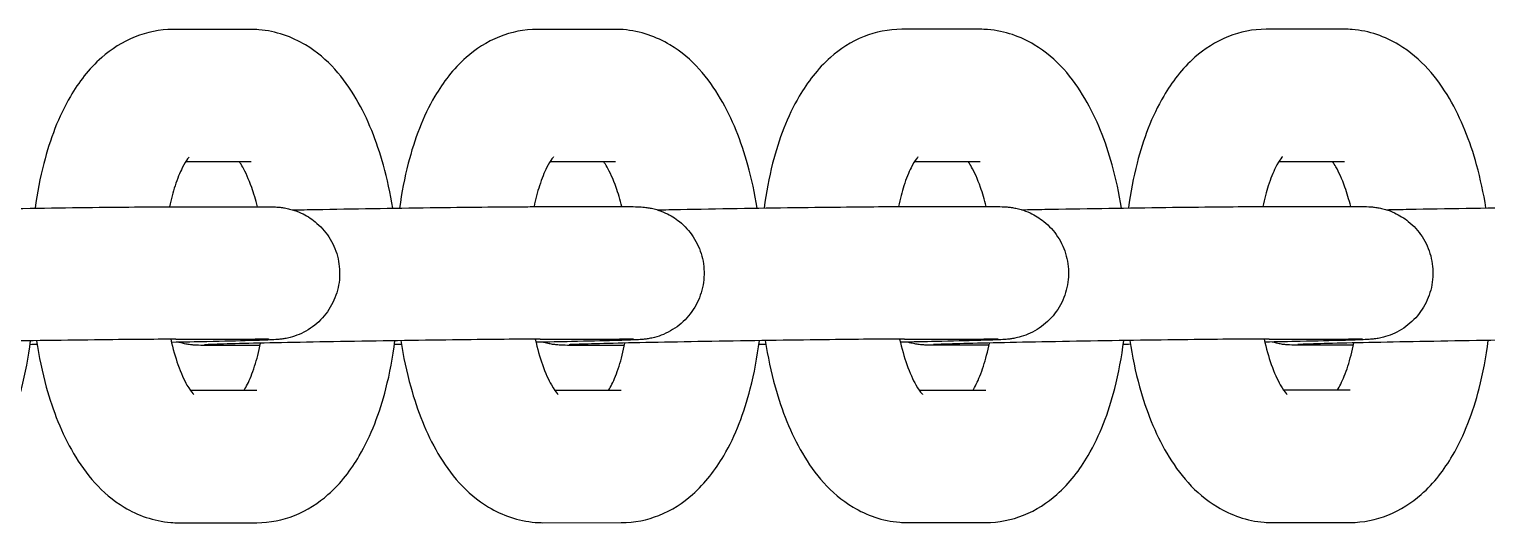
# Model space of a CAD drawing. Header units: millimetres. Extents: x 1060 to 4060, y 0 to 4400.
# Drawn here: x 2247.2 to 2313.3, y 2189.9 to 2212.2 of the extents above; entities that cross this region are included whole.
import ezdxf

# ---------------------------------------------------------------- set-up
doc = ezdxf.new("R2010")
doc.units = ezdxf.units.MM
doc.layers.add('AM_4', color=3, linetype='Continuous', lineweight=25)

msp = doc.modelspace()

# ---------------------------------------------------------------- linework, layer by layer
at = {"layer": 'AM_4'}
for p, q in [((2257.308, 2212.191), (2253.758, 2212.19)), ((2273.825, 2212.195), (2270.275, 2212.194)), ((2290.341, 2212.198), (2286.792, 2212.198)), ((2306.858, 2212.202), (2303.308, 2212.201)), ((2257.309, 2206.191), (2254.331, 2206.19)), ((2273.826, 2206.195), (2270.848, 2206.194)), ((2290.343, 2206.198), (2287.365, 2206.198)), ((2306.859, 2206.202), (2303.882, 2206.201)), ((2253.89, 2204.165), (2257.485, 2204.166)), ((2270.407, 2204.169), (2274.002, 2204.17)), ((2286.923, 2204.173), (2290.519, 2204.174)), ((2303.44, 2204.177), (2307.036, 2204.177)), ((2253.891, 2198.165), (2257.486, 2198.166)), ((2270.408, 2198.169), (2274.003, 2198.17)), ((2286.925, 2198.173), (2290.52, 2198.174)), ((2303.442, 2198.177), (2307.037, 2198.177)), ((2257.712, 2197.885), (2255.745, 2197.884)), ((2274.228, 2197.888), (2272.262, 2197.888)), ((2290.745, 2197.892), (2288.778, 2197.891)), ((2307.262, 2197.896), (2305.295, 2197.895)), ((2254.546, 2195.86), (2257.565, 2195.86)), ((2271.062, 2195.863), (2274.082, 2195.864)), ((2287.579, 2195.867), (2290.599, 2195.868)), ((2304.096, 2195.871), (2307.115, 2195.871)), ((2254.017, 2189.859), (2257.566, 2189.86)), ((2270.534, 2189.863), (2274.083, 2189.864)), ((2287.05, 2189.867), (2290.6, 2189.868)), ((2303.567, 2189.87), (2307.117, 2189.871))]:
    msp.add_line(p, q, dxfattribs=at)
for points, knots in [([(2253.758, 2212.19), (2253.166, 2212.19), (2252.575, 2212.068), (2251.464, 2211.627), (2250.96, 2211.293), (2249.942, 2210.398), (2249.491, 2209.799), (2248.576, 2208.238), (2248.193, 2207.22), (2247.742, 2205.474), (2247.612, 2204.796), (2247.518, 2204.1)], [3.141593, 3.141593, 3.141593, 3.141593, 3.311695, 3.311695, 3.501936, 3.501936, 3.767115, 3.767115, 4.150252, 4.150252, 4.378671, 4.378671, 4.378671, 4.378671]), ([(2263.724, 2204.099), (2263.616, 2204.767), (2263.475, 2205.42), (2262.999, 2207.131), (2262.602, 2208.141), (2261.512, 2209.992), (2260.812, 2210.86), (2259.167, 2211.852), (2258.435, 2212.118), (2257.54, 2212.187), (2257.424, 2212.191), (2257.308, 2212.191)], [1.894138, 1.894138, 1.894138, 1.894138, 2.113572, 2.113572, 2.492461, 2.492461, 2.88294, 2.88294, 3.108284, 3.108284, 3.141593, 3.141593, 3.141593, 3.141593]), ([(2270.275, 2212.194), (2269.682, 2212.194), (2269.092, 2212.072), (2267.981, 2211.63), (2267.477, 2211.296), (2266.459, 2210.401), (2266.007, 2209.803), (2265.093, 2208.242), (2264.71, 2207.223), (2264.259, 2205.478), (2264.129, 2204.799), (2264.035, 2204.104)], [3.141593, 3.141593, 3.141593, 3.141593, 3.311695, 3.311695, 3.501936, 3.501936, 3.767115, 3.767115, 4.150252, 4.150252, 4.378671, 4.378671, 4.378671, 4.378671]), ([(2280.24, 2204.103), (2280.132, 2204.771), (2279.992, 2205.423), (2279.516, 2207.135), (2279.119, 2208.145), (2278.029, 2209.996), (2277.329, 2210.864), (2275.684, 2211.856), (2274.952, 2212.122), (2274.057, 2212.19), (2273.941, 2212.195), (2273.825, 2212.195)], [1.894138, 1.894138, 1.894138, 1.894138, 2.113572, 2.113572, 2.492461, 2.492461, 2.88294, 2.88294, 3.108284, 3.108284, 3.141593, 3.141593, 3.141593, 3.141593]), ([(2286.792, 2212.198), (2286.199, 2212.198), (2285.609, 2212.076), (2284.498, 2211.634), (2283.994, 2211.3), (2282.975, 2210.405), (2282.524, 2209.806), (2281.609, 2208.245), (2281.226, 2207.227), (2280.776, 2205.481), (2280.646, 2204.803), (2280.552, 2204.107)], [3.141593, 3.141593, 3.141593, 3.141593, 3.311695, 3.311695, 3.501936, 3.501936, 3.767115, 3.767115, 4.150252, 4.150252, 4.378671, 4.378671, 4.378671, 4.378671]), ([(2296.757, 2204.106), (2296.649, 2204.775), (2296.509, 2205.427), (2296.033, 2207.139), (2295.636, 2208.148), (2294.546, 2210), (2293.846, 2210.868), (2292.2, 2211.859), (2291.469, 2212.126), (2290.573, 2212.194), (2290.457, 2212.198), (2290.341, 2212.198)], [1.894138, 1.894138, 1.894138, 1.894138, 2.113572, 2.113572, 2.492461, 2.492461, 2.88294, 2.88294, 3.108284, 3.108284, 3.141593, 3.141593, 3.141593, 3.141593]), ([(2303.308, 2212.201), (2302.716, 2212.201), (2302.126, 2212.079), (2301.015, 2211.638), (2300.511, 2211.304), (2299.492, 2210.409), (2299.041, 2209.81), (2298.126, 2208.249), (2297.743, 2207.231), (2297.293, 2205.485), (2297.163, 2204.807), (2297.069, 2204.111)], [3.141593, 3.141593, 3.141593, 3.141593, 3.311695, 3.311695, 3.501936, 3.501936, 3.767115, 3.767115, 4.150252, 4.150252, 4.378671, 4.378671, 4.378671, 4.378671]), ([(2313.274, 2204.11), (2313.166, 2204.778), (2313.025, 2205.431), (2312.55, 2207.142), (2312.153, 2208.152), (2311.063, 2210.004), (2310.363, 2210.871), (2308.717, 2211.863), (2307.985, 2212.129), (2307.09, 2212.198), (2306.974, 2212.202), (2306.858, 2212.202)], [1.894138, 1.894138, 1.894138, 1.894138, 2.113572, 2.113572, 2.492461, 2.492461, 2.88294, 2.88294, 3.108284, 3.108284, 3.141593, 3.141593, 3.141593, 3.141593]), ([(2254.497, 2206.413), (2254.497, 2206.413), (2254.468, 2206.386), (2254.364, 2206.247), (2254.277, 2206.111), (2254.078, 2205.712), (2253.964, 2205.434), (2253.769, 2204.826), (2253.685, 2204.509), (2253.613, 2204.165)], [3.51873, 3.51873, 3.51873, 3.51873, 3.6574981, 3.6574981, 3.8425054, 3.8425054, 4.0534741, 4.0534741, 4.2344337, 4.2344337, 4.2344337, 4.2344337]), ([(2257.592, 2204.166), (2257.513, 2204.481), (2257.426, 2204.773), (2257.199, 2205.414), (2257.055, 2205.728), (2256.873, 2206.049), (2256.823, 2206.128), (2256.779, 2206.191)], [2.0640032, 2.0640032, 2.0640032, 2.0640032, 2.2310166, 2.2310166, 2.4731064, 2.4731064, 2.5721109, 2.5721109, 2.5721109, 2.5721109]), ([(2271.014, 2206.417), (2271.014, 2206.417), (2270.985, 2206.389), (2270.881, 2206.25), (2270.794, 2206.115), (2270.595, 2205.716), (2270.48, 2205.438), (2270.285, 2204.83), (2270.201, 2204.513), (2270.129, 2204.169)], [3.51873, 3.51873, 3.51873, 3.51873, 3.6574981, 3.6574981, 3.8425054, 3.8425054, 4.0534741, 4.0534741, 4.2344337, 4.2344337, 4.2344337, 4.2344337]), ([(2274.109, 2204.17), (2274.03, 2204.485), (2273.942, 2204.777), (2273.716, 2205.417), (2273.571, 2205.732), (2273.39, 2206.053), (2273.34, 2206.131), (2273.296, 2206.195)], [2.0640032, 2.0640032, 2.0640032, 2.0640032, 2.2310166, 2.2310166, 2.4731064, 2.4731064, 2.5721109, 2.5721109, 2.5721109, 2.5721109]), ([(2287.531, 2206.421), (2287.531, 2206.421), (2287.502, 2206.393), (2287.398, 2206.254), (2287.31, 2206.118), (2287.111, 2205.719), (2286.997, 2205.442), (2286.802, 2204.834), (2286.718, 2204.516), (2286.646, 2204.172)], [3.51873, 3.51873, 3.51873, 3.51873, 3.6574981, 3.6574981, 3.8425054, 3.8425054, 4.0534741, 4.0534741, 4.2344337, 4.2344337, 4.2344337, 4.2344337]), ([(2290.626, 2204.174), (2290.547, 2204.488), (2290.459, 2204.781), (2290.233, 2205.421), (2290.088, 2205.735), (2289.906, 2206.056), (2289.857, 2206.135), (2289.813, 2206.198)], [2.0640032, 2.0640032, 2.0640032, 2.0640032, 2.2310166, 2.2310166, 2.4731064, 2.4731064, 2.5721109, 2.5721109, 2.5721109, 2.5721109]), ([(2304.048, 2206.425), (2304.048, 2206.425), (2304.019, 2206.397), (2303.914, 2206.258), (2303.827, 2206.122), (2303.628, 2205.723), (2303.514, 2205.446), (2303.319, 2204.837), (2303.235, 2204.52), (2303.163, 2204.176)], [3.51873, 3.51873, 3.51873, 3.51873, 3.6574981, 3.6574981, 3.8425054, 3.8425054, 4.0534741, 4.0534741, 4.2344337, 4.2344337, 4.2344337, 4.2344337]), ([(2307.142, 2204.177), (2307.064, 2204.492), (2306.976, 2204.784), (2306.75, 2205.425), (2306.605, 2205.739), (2306.423, 2206.06), (2306.373, 2206.139), (2306.329, 2206.202)], [2.0640032, 2.0640032, 2.0640032, 2.0640032, 2.2310166, 2.2310166, 2.4731064, 2.4731064, 2.5721109, 2.5721109, 2.5721109, 2.5721109]), ([(2242.683, 2204.017), (2243.021, 2204.024), (2243.37, 2204.031), (2244.55, 2204.052), (2245.431, 2204.067), (2247.178, 2204.095), (2248.064, 2204.108), (2249.734, 2204.131), (2250.537, 2204.14), (2251.964, 2204.155), (2252.605, 2204.16), (2253.415, 2204.165), (2253.671, 2204.165), (2253.89, 2204.165)], [2.062407, 2.062407, 2.062407, 2.062407, 2.176173, 2.176173, 2.438577, 2.438577, 2.700333, 2.700333, 2.962057, 2.962057, 3.224316, 3.224316, 3.369496, 3.369496, 3.369496, 3.369496]), ([(2257.485, 2204.166), (2257.91, 2204.166), (2258.123, 2204.169), (2258.451, 2204.153), (2258.49, 2204.151), (2258.59, 2204.142), (2258.651, 2204.136), (2258.789, 2204.117), (2258.862, 2204.105), (2259.013, 2204.073), (2259.093, 2204.053), (2259.308, 2203.989), (2259.445, 2203.937), (2259.799, 2203.774), (2260.011, 2203.642), (2260.444, 2203.293), (2260.657, 2203.058), (2261.002, 2202.533), (2261.136, 2202.235), (2261.3, 2201.619), (2261.333, 2201.294), (2261.296, 2200.658), (2261.225, 2200.339), (2260.989, 2199.747), (2260.822, 2199.466), (2260.412, 2198.978), (2260.165, 2198.765), (2259.762, 2198.516), (2259.622, 2198.445), (2259.347, 2198.329), (2259.209, 2198.283), (2258.992, 2198.226), (2258.909, 2198.208), (2258.766, 2198.183), (2258.705, 2198.175), (2258.618, 2198.164), (2258.586, 2198.161), (2258.506, 2198.153), (2258.466, 2198.151), (2258.312, 2198.14), (2258.203, 2198.135), (2257.847, 2198.121), (2257.569, 2198.112), (2256.72, 2198.088), (2256.06, 2198.072), (2254.811, 2198.045), (2254.269, 2198.034), (2253.699, 2198.023)], [0, 0, 0, 0, 0.281853, 0.281853, 0.315187, 0.315187, 0.34452, 0.34452, 0.369391, 0.369391, 0.394699, 0.394699, 0.438559, 0.438559, 0.512467, 0.512467, 0.605515, 0.605515, 0.701047, 0.701047, 0.796687, 0.796687, 0.892331, 0.892331, 0.987974, 0.987974, 1.083586, 1.083586, 1.130463, 1.130463, 1.17418, 1.17418, 1.201861, 1.201861, 1.229399, 1.229399, 1.252836, 1.252836, 1.296134, 1.296134, 1.425776, 1.425776, 1.621313, 1.621313, 1.911073, 1.911073, 2.099225, 2.099225, 2.099225, 2.099225]), ([(2259.2, 2204.021), (2259.538, 2204.028), (2259.887, 2204.034), (2261.066, 2204.056), (2261.948, 2204.071), (2263.695, 2204.099), (2264.581, 2204.112), (2266.251, 2204.134), (2267.054, 2204.144), (2268.481, 2204.159), (2269.122, 2204.164), (2269.932, 2204.168), (2270.188, 2204.169), (2270.407, 2204.169)], [2.062407, 2.062407, 2.062407, 2.062407, 2.176173, 2.176173, 2.438577, 2.438577, 2.700333, 2.700333, 2.962057, 2.962057, 3.224316, 3.224316, 3.369496, 3.369496, 3.369496, 3.369496]), ([(2274.002, 2204.17), (2274.426, 2204.17), (2274.64, 2204.173), (2274.968, 2204.156), (2275.007, 2204.154), (2275.107, 2204.146), (2275.168, 2204.14), (2275.306, 2204.121), (2275.379, 2204.109), (2275.53, 2204.076), (2275.609, 2204.056), (2275.825, 2203.993), (2275.962, 2203.941), (2276.316, 2203.778), (2276.528, 2203.646), (2276.961, 2203.297), (2277.174, 2203.062), (2277.519, 2202.537), (2277.653, 2202.239), (2277.817, 2201.623), (2277.85, 2201.298), (2277.813, 2200.662), (2277.742, 2200.342), (2277.506, 2199.75), (2277.339, 2199.47), (2276.929, 2198.982), (2276.681, 2198.768), (2276.278, 2198.52), (2276.139, 2198.448), (2275.864, 2198.333), (2275.726, 2198.286), (2275.509, 2198.23), (2275.426, 2198.212), (2275.283, 2198.187), (2275.222, 2198.178), (2275.135, 2198.168), (2275.103, 2198.164), (2275.023, 2198.157), (2274.983, 2198.154), (2274.829, 2198.144), (2274.72, 2198.139), (2274.364, 2198.125), (2274.086, 2198.116), (2273.237, 2198.092), (2272.577, 2198.076), (2271.328, 2198.049), (2270.786, 2198.038), (2270.216, 2198.027)], [0, 0, 0, 0, 0.281853, 0.281853, 0.315187, 0.315187, 0.34452, 0.34452, 0.369391, 0.369391, 0.394699, 0.394699, 0.438559, 0.438559, 0.512467, 0.512467, 0.605515, 0.605515, 0.701047, 0.701047, 0.796687, 0.796687, 0.892331, 0.892331, 0.987974, 0.987974, 1.083586, 1.083586, 1.130463, 1.130463, 1.17418, 1.17418, 1.201861, 1.201861, 1.229399, 1.229399, 1.252836, 1.252836, 1.296134, 1.296134, 1.425776, 1.425776, 1.621313, 1.621313, 1.911073, 1.911073, 2.099225, 2.099225, 2.099225, 2.099225]), ([(2275.717, 2204.025), (2276.054, 2204.031), (2276.404, 2204.038), (2277.583, 2204.06), (2278.465, 2204.075), (2280.211, 2204.103), (2281.098, 2204.116), (2282.767, 2204.138), (2283.571, 2204.148), (2284.998, 2204.162), (2285.639, 2204.168), (2286.449, 2204.172), (2286.705, 2204.173), (2286.923, 2204.173)], [2.062407, 2.062407, 2.062407, 2.062407, 2.176173, 2.176173, 2.438577, 2.438577, 2.700333, 2.700333, 2.962057, 2.962057, 3.224316, 3.224316, 3.369496, 3.369496, 3.369496, 3.369496]), ([(2290.519, 2204.174), (2290.943, 2204.174), (2291.157, 2204.177), (2291.485, 2204.16), (2291.524, 2204.158), (2291.624, 2204.15), (2291.685, 2204.144), (2291.822, 2204.125), (2291.895, 2204.112), (2292.047, 2204.08), (2292.126, 2204.06), (2292.342, 2203.996), (2292.478, 2203.945), (2292.833, 2203.781), (2293.045, 2203.65), (2293.478, 2203.301), (2293.691, 2203.065), (2294.036, 2202.54), (2294.169, 2202.242), (2294.334, 2201.627), (2294.367, 2201.302), (2294.33, 2200.665), (2294.259, 2200.346), (2294.023, 2199.754), (2293.855, 2199.473), (2293.446, 2198.986), (2293.198, 2198.772), (2292.795, 2198.524), (2292.656, 2198.452), (2292.38, 2198.336), (2292.243, 2198.29), (2292.026, 2198.233), (2291.943, 2198.216), (2291.8, 2198.19), (2291.739, 2198.182), (2291.652, 2198.171), (2291.62, 2198.168), (2291.54, 2198.161), (2291.5, 2198.158), (2291.346, 2198.148), (2291.236, 2198.143), (2290.881, 2198.129), (2290.603, 2198.12), (2289.754, 2198.096), (2289.094, 2198.08), (2287.844, 2198.052), (2287.303, 2198.041), (2286.732, 2198.03)], [0, 0, 0, 0, 0.281853, 0.281853, 0.315187, 0.315187, 0.34452, 0.34452, 0.369391, 0.369391, 0.394699, 0.394699, 0.438559, 0.438559, 0.512467, 0.512467, 0.605515, 0.605515, 0.701047, 0.701047, 0.796687, 0.796687, 0.892331, 0.892331, 0.987974, 0.987974, 1.083586, 1.083586, 1.130463, 1.130463, 1.17418, 1.17418, 1.201861, 1.201861, 1.229399, 1.229399, 1.252836, 1.252836, 1.296134, 1.296134, 1.425776, 1.425776, 1.621313, 1.621313, 1.911073, 1.911073, 2.099225, 2.099225, 2.099225, 2.099225]), ([(2292.233, 2204.028), (2292.571, 2204.035), (2292.921, 2204.042), (2294.1, 2204.063), (2294.982, 2204.078), (2296.728, 2204.106), (2297.615, 2204.119), (2299.284, 2204.142), (2300.088, 2204.151), (2301.515, 2204.166), (2302.156, 2204.171), (2302.966, 2204.176), (2303.222, 2204.176), (2303.44, 2204.177)], [2.062407, 2.062407, 2.062407, 2.062407, 2.176173, 2.176173, 2.438577, 2.438577, 2.700333, 2.700333, 2.962057, 2.962057, 3.224316, 3.224316, 3.369496, 3.369496, 3.369496, 3.369496]), ([(2307.036, 2204.177), (2307.46, 2204.177), (2307.674, 2204.18), (2308.002, 2204.164), (2308.041, 2204.162), (2308.141, 2204.153), (2308.202, 2204.147), (2308.339, 2204.128), (2308.412, 2204.116), (2308.564, 2204.084), (2308.643, 2204.064), (2308.858, 2204), (2308.995, 2203.949), (2309.349, 2203.785), (2309.562, 2203.653), (2309.994, 2203.304), (2310.208, 2203.069), (2310.553, 2202.544), (2310.686, 2202.246), (2310.851, 2201.631), (2310.884, 2201.305), (2310.846, 2200.669), (2310.775, 2200.35), (2310.54, 2199.758), (2310.372, 2199.477), (2309.962, 2198.989), (2309.715, 2198.776), (2309.312, 2198.527), (2309.173, 2198.456), (2308.897, 2198.34), (2308.759, 2198.294), (2308.543, 2198.237), (2308.46, 2198.219), (2308.316, 2198.194), (2308.256, 2198.186), (2308.169, 2198.175), (2308.136, 2198.172), (2308.056, 2198.164), (2308.017, 2198.162), (2307.863, 2198.151), (2307.753, 2198.147), (2307.397, 2198.132), (2307.119, 2198.123), (2306.27, 2198.099), (2305.611, 2198.083), (2304.361, 2198.056), (2303.82, 2198.045), (2303.249, 2198.034)], [0, 0, 0, 0, 0.281853, 0.281853, 0.315187, 0.315187, 0.34452, 0.34452, 0.369391, 0.369391, 0.394699, 0.394699, 0.438559, 0.438559, 0.512467, 0.512467, 0.605515, 0.605515, 0.701047, 0.701047, 0.796687, 0.796687, 0.892331, 0.892331, 0.987974, 0.987974, 1.083586, 1.083586, 1.130463, 1.130463, 1.17418, 1.17418, 1.201861, 1.201861, 1.229399, 1.229399, 1.252836, 1.252836, 1.296134, 1.296134, 1.425776, 1.425776, 1.621313, 1.621313, 1.911073, 1.911073, 2.099225, 2.099225, 2.099225, 2.099225]), ([(2308.75, 2204.032), (2309.088, 2204.039), (2309.437, 2204.045), (2310.617, 2204.067), (2311.498, 2204.082), (2313.245, 2204.11), (2314.131, 2204.123), (2315.801, 2204.145), (2316.604, 2204.155), (2318.032, 2204.17), (2318.672, 2204.175), (2319.483, 2204.179), (2319.738, 2204.18), (2319.957, 2204.18)], [2.062407, 2.062407, 2.062407, 2.062407, 2.176173, 2.176173, 2.438577, 2.438577, 2.700333, 2.700333, 2.962057, 2.962057, 3.224316, 3.224316, 3.369496, 3.369496, 3.369496, 3.369496]), ([(2253.891, 2198.165), (2253.537, 2198.165), (2253.055, 2198.163), (2251.909, 2198.154), (2251.227, 2198.147), (2249.738, 2198.13), (2248.909, 2198.119), (2247.217, 2198.095), (2246.334, 2198.081), (2244.627, 2198.053), (2243.781, 2198.037), (2242.236, 2198.007), (2241.516, 2197.992), (2240.294, 2197.964), (2239.775, 2197.95), (2239.205, 2197.933), (2239.048, 2197.928), (2238.812, 2197.919), (2238.726, 2197.914), (2238.686, 2197.912), (2238.682, 2197.912), (2238.682, 2197.912)], [0, 0, 0, 0, 0.248263, 0.248263, 0.499951, 0.499951, 0.757323, 0.757323, 1.01581, 1.01581, 1.274573, 1.274573, 1.533118, 1.533118, 1.790623, 1.790623, 1.915683, 1.915683, 2.034039, 2.034039, 2.06119, 2.06119, 2.06119, 2.06119]), ([(2241.05, 2189.857), (2241.642, 2189.857), (2242.233, 2189.978), (2243.343, 2190.42), (2243.848, 2190.754), (2244.866, 2191.649), (2245.317, 2192.248), (2246.232, 2193.809), (2246.615, 2194.827), (2247.077, 2196.619), (2247.214, 2197.348), (2247.309, 2198.096)], [0, 0, 0, 0, 0.170102, 0.170102, 0.360343, 0.360343, 0.625522, 0.625522, 1.00866, 1.00866, 1.25339, 1.25339, 1.25339, 1.25339]), ([(2247.578, 2198.1), (2247.688, 2197.38), (2247.837, 2196.677), (2248.325, 2194.919), (2248.722, 2193.91), (2249.812, 2192.058), (2250.512, 2191.19), (2252.158, 2190.198), (2252.89, 2189.932), (2253.785, 2189.864), (2253.901, 2189.859), (2254.017, 2189.859)], [5.01949, 5.01949, 5.01949, 5.01949, 5.255165, 5.255165, 5.634054, 5.634054, 6.024533, 6.024533, 6.249877, 6.249877, 6.283185, 6.283185, 6.283185, 6.283185]), ([(2253.666, 2198.165), (2253.761, 2197.742), (2253.872, 2197.354), (2254.125, 2196.637), (2254.27, 2196.322), (2254.51, 2195.898), (2254.61, 2195.767), (2254.69, 2195.677), (2254.706, 2195.664), (2254.706, 2195.664)], [5.1569347, 5.1569347, 5.1569347, 5.1569347, 5.3726092, 5.3726092, 5.6146991, 5.6146991, 5.8232679, 5.8232679, 5.9226994, 5.9226994, 5.9226994, 5.9226994]), ([(2270.408, 2198.169), (2270.053, 2198.169), (2269.572, 2198.167), (2268.426, 2198.158), (2267.744, 2198.151), (2266.255, 2198.134), (2265.425, 2198.123), (2263.734, 2198.099), (2262.851, 2198.085), (2261.143, 2198.056), (2260.298, 2198.041), (2258.753, 2198.011), (2258.033, 2197.996), (2256.811, 2197.968), (2256.292, 2197.954), (2255.722, 2197.937), (2255.565, 2197.931), (2255.329, 2197.922), (2255.243, 2197.918), (2255.203, 2197.916), (2255.198, 2197.915), (2255.198, 2197.915)], [0, 0, 0, 0, 0.248263, 0.248263, 0.499951, 0.499951, 0.757323, 0.757323, 1.01581, 1.01581, 1.274573, 1.274573, 1.533118, 1.533118, 1.790623, 1.790623, 1.915683, 1.915683, 2.034039, 2.034039, 2.06119, 2.06119, 2.06119, 2.06119]), ([(2258.126, 2198.162), (2258.126, 2198.162), (2258.111, 2198.162), (2258.039, 2198.164), (2257.948, 2198.165), (2257.734, 2198.166), (2257.618, 2198.166), (2257.486, 2198.166)], [3.0785226, 3.0785226, 3.0785226, 3.0785226, 3.1279244, 3.1279244, 3.2407431, 3.2407431, 3.3329626, 3.3329626, 3.3329626, 3.3329626]), ([(2257.566, 2189.86), (2258.159, 2189.86), (2258.749, 2189.982), (2259.86, 2190.424), (2260.364, 2190.758), (2261.383, 2191.653), (2261.834, 2192.251), (2262.749, 2193.813), (2263.132, 2194.831), (2263.594, 2196.623), (2263.731, 2197.352), (2263.826, 2198.1)], [0, 0, 0, 0, 0.170102, 0.170102, 0.360343, 0.360343, 0.625522, 0.625522, 1.00866, 1.00866, 1.25339, 1.25339, 1.25339, 1.25339]), ([(2264.094, 2198.104), (2264.205, 2197.384), (2264.353, 2196.681), (2264.842, 2194.923), (2265.239, 2193.913), (2266.329, 2192.062), (2267.029, 2191.194), (2268.674, 2190.202), (2269.406, 2189.936), (2270.302, 2189.868), (2270.418, 2189.863), (2270.534, 2189.863)], [5.01949, 5.01949, 5.01949, 5.01949, 5.255165, 5.255165, 5.634054, 5.634054, 6.024533, 6.024533, 6.249877, 6.249877, 6.283185, 6.283185, 6.283185, 6.283185]), ([(2270.183, 2198.169), (2270.277, 2197.746), (2270.389, 2197.357), (2270.642, 2196.641), (2270.787, 2196.326), (2271.027, 2195.902), (2271.126, 2195.771), (2271.207, 2195.681), (2271.222, 2195.668), (2271.222, 2195.668)], [5.1569347, 5.1569347, 5.1569347, 5.1569347, 5.3726092, 5.3726092, 5.6146991, 5.6146991, 5.8232679, 5.8232679, 5.9226994, 5.9226994, 5.9226994, 5.9226994]), ([(2286.925, 2198.173), (2286.57, 2198.173), (2286.088, 2198.17), (2284.942, 2198.162), (2284.261, 2198.155), (2282.771, 2198.138), (2281.942, 2198.127), (2280.251, 2198.102), (2279.367, 2198.089), (2277.66, 2198.06), (2276.815, 2198.045), (2275.269, 2198.015), (2274.55, 2198), (2273.328, 2197.971), (2272.809, 2197.958), (2272.238, 2197.94), (2272.081, 2197.935), (2271.846, 2197.926), (2271.76, 2197.922), (2271.72, 2197.919), (2271.715, 2197.919), (2271.715, 2197.919)], [0, 0, 0, 0, 0.248263, 0.248263, 0.499951, 0.499951, 0.757323, 0.757323, 1.01581, 1.01581, 1.274573, 1.274573, 1.533118, 1.533118, 1.790623, 1.790623, 1.915683, 1.915683, 2.034039, 2.034039, 2.06119, 2.06119, 2.06119, 2.06119]), ([(2274.642, 2198.165), (2274.642, 2198.165), (2274.628, 2198.166), (2274.556, 2198.167), (2274.464, 2198.168), (2274.25, 2198.17), (2274.135, 2198.17), (2274.003, 2198.17)], [3.0785226, 3.0785226, 3.0785226, 3.0785226, 3.1279244, 3.1279244, 3.2407431, 3.2407431, 3.3329626, 3.3329626, 3.3329626, 3.3329626]), ([(2274.083, 2189.864), (2274.676, 2189.864), (2275.266, 2189.986), (2276.377, 2190.428), (2276.881, 2190.761), (2277.9, 2191.657), (2278.351, 2192.255), (2279.266, 2193.816), (2279.649, 2194.835), (2280.111, 2196.627), (2280.247, 2197.356), (2280.342, 2198.104)], [0, 0, 0, 0, 0.170102, 0.170102, 0.360343, 0.360343, 0.625522, 0.625522, 1.00866, 1.00866, 1.25339, 1.25339, 1.25339, 1.25339]), ([(2280.611, 2198.108), (2280.722, 2197.387), (2280.87, 2196.685), (2281.359, 2194.927), (2281.756, 2193.917), (2282.846, 2192.065), (2283.546, 2191.197), (2285.191, 2190.206), (2285.923, 2189.94), (2286.818, 2189.871), (2286.934, 2189.867), (2287.05, 2189.867)], [5.01949, 5.01949, 5.01949, 5.01949, 5.255165, 5.255165, 5.634054, 5.634054, 6.024533, 6.024533, 6.249877, 6.249877, 6.283185, 6.283185, 6.283185, 6.283185]), ([(2286.7, 2198.173), (2286.794, 2197.75), (2286.906, 2197.361), (2287.159, 2196.644), (2287.303, 2196.33), (2287.544, 2195.906), (2287.643, 2195.775), (2287.724, 2195.685), (2287.739, 2195.671), (2287.739, 2195.671)], [5.1569347, 5.1569347, 5.1569347, 5.1569347, 5.3726092, 5.3726092, 5.6146991, 5.6146991, 5.8232679, 5.8232679, 5.9226994, 5.9226994, 5.9226994, 5.9226994]), ([(2303.442, 2198.177), (2303.087, 2198.176), (2302.605, 2198.174), (2301.459, 2198.165), (2300.778, 2198.158), (2299.288, 2198.141), (2298.459, 2198.13), (2296.768, 2198.106), (2295.884, 2198.092), (2294.177, 2198.064), (2293.332, 2198.049), (2291.786, 2198.018), (2291.067, 2198.003), (2289.845, 2197.975), (2289.326, 2197.961), (2288.755, 2197.944), (2288.598, 2197.939), (2288.363, 2197.93), (2288.276, 2197.925), (2288.236, 2197.923), (2288.232, 2197.923), (2288.232, 2197.923)], [0, 0, 0, 0, 0.248263, 0.248263, 0.499951, 0.499951, 0.757323, 0.757323, 1.01581, 1.01581, 1.274573, 1.274573, 1.533118, 1.533118, 1.790623, 1.790623, 1.915683, 1.915683, 2.034039, 2.034039, 2.06119, 2.06119, 2.06119, 2.06119]), ([(2291.159, 2198.169), (2291.159, 2198.169), (2291.145, 2198.169), (2291.073, 2198.171), (2290.981, 2198.172), (2290.767, 2198.173), (2290.652, 2198.174), (2290.52, 2198.174)], [3.0785226, 3.0785226, 3.0785226, 3.0785226, 3.1279244, 3.1279244, 3.2407431, 3.2407431, 3.3329626, 3.3329626, 3.3329626, 3.3329626]), ([(2290.6, 2189.868), (2291.193, 2189.868), (2291.783, 2189.989), (2292.894, 2190.431), (2293.398, 2190.765), (2294.416, 2191.66), (2294.867, 2192.259), (2295.782, 2193.82), (2296.165, 2194.838), (2296.628, 2196.63), (2296.764, 2197.359), (2296.859, 2198.107)], [0, 0, 0, 0, 0.170102, 0.170102, 0.360343, 0.360343, 0.625522, 0.625522, 1.00866, 1.00866, 1.25339, 1.25339, 1.25339, 1.25339]), ([(2297.128, 2198.111), (2297.239, 2197.391), (2297.387, 2196.688), (2297.876, 2194.93), (2298.273, 2193.921), (2299.363, 2192.069), (2300.062, 2191.201), (2301.708, 2190.21), (2302.44, 2189.943), (2303.335, 2189.875), (2303.451, 2189.87), (2303.567, 2189.87)], [5.01949, 5.01949, 5.01949, 5.01949, 5.255165, 5.255165, 5.634054, 5.634054, 6.024533, 6.024533, 6.249877, 6.249877, 6.283185, 6.283185, 6.283185, 6.283185]), ([(2303.217, 2198.176), (2303.311, 2197.753), (2303.422, 2197.365), (2303.676, 2196.648), (2303.82, 2196.334), (2304.06, 2195.909), (2304.16, 2195.779), (2304.241, 2195.688), (2304.256, 2195.675), (2304.256, 2195.675)], [5.1569347, 5.1569347, 5.1569347, 5.1569347, 5.3726092, 5.3726092, 5.6146991, 5.6146991, 5.8232679, 5.8232679, 5.9226994, 5.9226994, 5.9226994, 5.9226994]), ([(2319.958, 2198.18), (2319.604, 2198.18), (2319.122, 2198.178), (2317.976, 2198.169), (2317.294, 2198.162), (2315.805, 2198.145), (2314.976, 2198.134), (2313.284, 2198.11), (2312.401, 2198.096), (2310.694, 2198.067), (2309.848, 2198.052), (2308.303, 2198.022), (2307.583, 2198.007), (2306.361, 2197.979), (2305.842, 2197.965), (2305.272, 2197.948), (2305.115, 2197.942), (2304.879, 2197.933), (2304.793, 2197.929), (2304.753, 2197.927), (2304.749, 2197.927), (2304.749, 2197.927)], [0, 0, 0, 0, 0.248263, 0.248263, 0.499951, 0.499951, 0.757323, 0.757323, 1.01581, 1.01581, 1.274573, 1.274573, 1.533118, 1.533118, 1.790623, 1.790623, 1.915683, 1.915683, 2.034039, 2.034039, 2.06119, 2.06119, 2.06119, 2.06119]), ([(2307.676, 2198.173), (2307.676, 2198.173), (2307.662, 2198.173), (2307.589, 2198.175), (2307.498, 2198.176), (2307.284, 2198.177), (2307.169, 2198.177), (2307.037, 2198.177)], [3.0785226, 3.0785226, 3.0785226, 3.0785226, 3.1279244, 3.1279244, 3.2407431, 3.2407431, 3.3329626, 3.3329626, 3.3329626, 3.3329626]), ([(2307.117, 2189.871), (2307.709, 2189.871), (2308.3, 2189.993), (2309.411, 2190.435), (2309.915, 2190.769), (2310.933, 2191.664), (2311.384, 2192.262), (2312.299, 2193.824), (2312.682, 2194.842), (2313.145, 2196.634), (2313.281, 2197.363), (2313.376, 2198.111)], [0, 0, 0, 0, 0.170102, 0.170102, 0.360343, 0.360343, 0.625522, 0.625522, 1.00866, 1.00866, 1.25339, 1.25339, 1.25339, 1.25339]), ([(2255.745, 2197.884), (2255.32, 2197.884), (2255.107, 2197.881), (2254.779, 2197.898), (2254.74, 2197.9), (2254.64, 2197.908), (2254.579, 2197.914), (2254.441, 2197.933), (2254.368, 2197.946), (2254.217, 2197.978), (2254.137, 2197.998), (2254.049, 2198.024), (2254.04, 2198.027), (2254.03, 2198.029)], [0, 0, 0, 0, 0.2818527, 0.2818527, 0.3151869, 0.3151869, 0.3445202, 0.3445202, 0.3693908, 0.3693908, 0.3946985, 0.3946985, 0.3977085, 0.3977085, 0.3977085, 0.3977085]), ([(2256.993, 2195.86), (2257.038, 2195.932), (2257.088, 2196.021), (2257.247, 2196.338), (2257.361, 2196.616), (2257.565, 2197.252), (2257.656, 2197.605), (2257.733, 2197.989)], [0.596726, 0.596726, 0.596726, 0.596726, 0.7009127, 0.7009127, 0.9118815, 0.9118815, 1.1108404, 1.1108404, 1.1108404, 1.1108404]), ([(2272.262, 2197.888), (2271.837, 2197.888), (2271.624, 2197.885), (2271.296, 2197.901), (2271.256, 2197.903), (2271.156, 2197.912), (2271.096, 2197.918), (2270.958, 2197.937), (2270.885, 2197.949), (2270.733, 2197.981), (2270.654, 2198.001), (2270.566, 2198.027), (2270.557, 2198.03), (2270.547, 2198.033)], [0, 0, 0, 0, 0.2818527, 0.2818527, 0.3151869, 0.3151869, 0.3445202, 0.3445202, 0.3693908, 0.3693908, 0.3946985, 0.3946985, 0.3977085, 0.3977085, 0.3977085, 0.3977085]), ([(2273.51, 2195.864), (2273.555, 2195.936), (2273.605, 2196.025), (2273.764, 2196.342), (2273.878, 2196.62), (2274.082, 2197.256), (2274.173, 2197.609), (2274.25, 2197.993)], [0.596726, 0.596726, 0.596726, 0.596726, 0.7009127, 0.7009127, 0.9118815, 0.9118815, 1.1108404, 1.1108404, 1.1108404, 1.1108404]), ([(2288.778, 2197.891), (2288.354, 2197.891), (2288.14, 2197.888), (2287.812, 2197.905), (2287.773, 2197.907), (2287.673, 2197.915), (2287.612, 2197.921), (2287.475, 2197.941), (2287.402, 2197.953), (2287.25, 2197.985), (2287.171, 2198.005), (2287.083, 2198.031), (2287.073, 2198.034), (2287.064, 2198.037)], [0, 0, 0, 0, 0.2818527, 0.2818527, 0.3151869, 0.3151869, 0.3445202, 0.3445202, 0.3693908, 0.3693908, 0.3946985, 0.3946985, 0.3977085, 0.3977085, 0.3977085, 0.3977085]), ([(2290.027, 2195.867), (2290.072, 2195.939), (2290.122, 2196.028), (2290.28, 2196.346), (2290.394, 2196.623), (2290.599, 2197.26), (2290.69, 2197.613), (2290.767, 2197.996)], [0.596726, 0.596726, 0.596726, 0.596726, 0.7009127, 0.7009127, 0.9118815, 0.9118815, 1.1108404, 1.1108404, 1.1108404, 1.1108404]), ([(2305.295, 2197.895), (2304.871, 2197.895), (2304.657, 2197.892), (2304.329, 2197.909), (2304.29, 2197.911), (2304.19, 2197.919), (2304.129, 2197.925), (2303.992, 2197.944), (2303.918, 2197.957), (2303.767, 2197.989), (2303.688, 2198.009), (2303.599, 2198.035), (2303.59, 2198.038), (2303.581, 2198.04)], [0, 0, 0, 0, 0.2818527, 0.2818527, 0.3151869, 0.3151869, 0.3445202, 0.3445202, 0.3693908, 0.3693908, 0.3946985, 0.3946985, 0.3977085, 0.3977085, 0.3977085, 0.3977085]), ([(2306.544, 2195.871), (2306.588, 2195.943), (2306.639, 2196.032), (2306.797, 2196.349), (2306.911, 2196.627), (2307.115, 2197.263), (2307.207, 2197.616), (2307.283, 2198)], [0.596726, 0.596726, 0.596726, 0.596726, 0.7009127, 0.7009127, 0.9118815, 0.9118815, 1.1108404, 1.1108404, 1.1108404, 1.1108404])]:
    msp.add_open_spline(points, degree=3, knots=knots, dxfattribs=at)
for points in [[(2247.605, 2197.924), (2247.498, 2197.923), (2247.392, 2197.922), (2247.286, 2197.92)], [(2264.122, 2197.928), (2264.015, 2197.927), (2263.909, 2197.925), (2263.803, 2197.924)], [(2280.639, 2197.932), (2280.532, 2197.93), (2280.425, 2197.929), (2280.319, 2197.928)], [(2297.156, 2197.936), (2297.049, 2197.934), (2296.942, 2197.933), (2296.836, 2197.931)]]:
    msp.add_open_spline(points, degree=3, dxfattribs=at)

doc.saveas('drawing.dxf')
